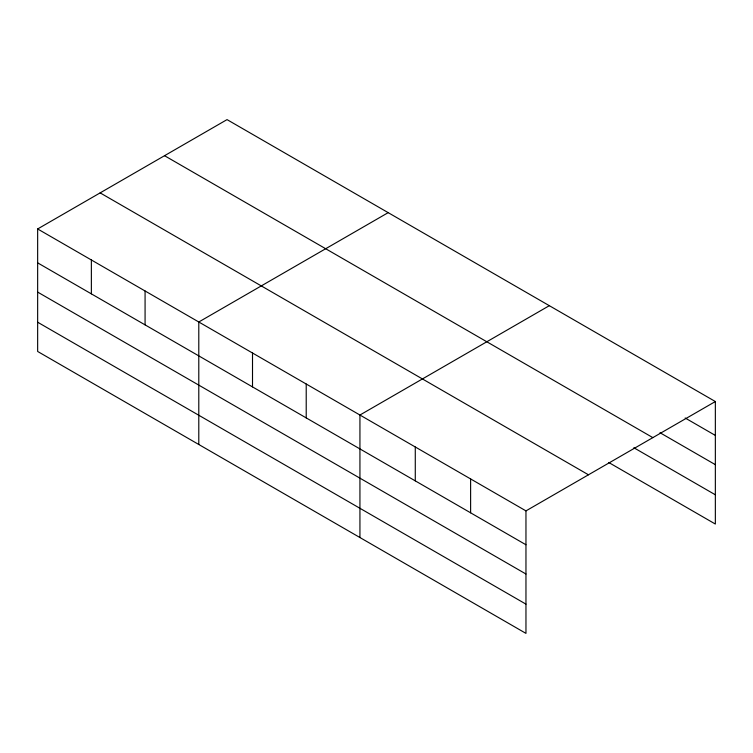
<?xml version="1.0" encoding="UTF-8"?>
<svg xmlns="http://www.w3.org/2000/svg" width="753" height="753" viewBox="0 0 753 753"><rect width="100%" height="100%" fill="white"/><g stroke="black" fill="none" stroke-linecap="round" stroke-linejoin="round"><path stroke-width="1.13" d="M525.961 574.012L525.961 510.882L37.65 228.959L37.65 351.463L525.961 633.386L525.961 574.012L37.65 292.089M608.688 462.464L715.35 524.041L715.35 401.537L227.039 119.614L37.65 228.959M388.181 212.647L198.792 321.992L198.792 444.496M549.323 305.68L359.934 415.025L359.934 537.529M525.961 510.882L715.35 401.537M685.164 418L715.35 435.422M660.005 432.721L715.35 464.667M164.54 155.702L652.851 437.625M633.847 447.743L715.35 494.796M100.149 192.881L588.46 474.795M37.65 262.853L525.961 544.767M37.65 322.218L525.961 604.141M470.616 478.927L470.616 512.821M415.279 446.981L415.279 480.866M306.217 384.021L306.217 417.906M252.509 353.006L252.509 386.891M145.075 290.987L145.075 324.872M91.367 259.973L91.367 293.858"/></g></svg>
